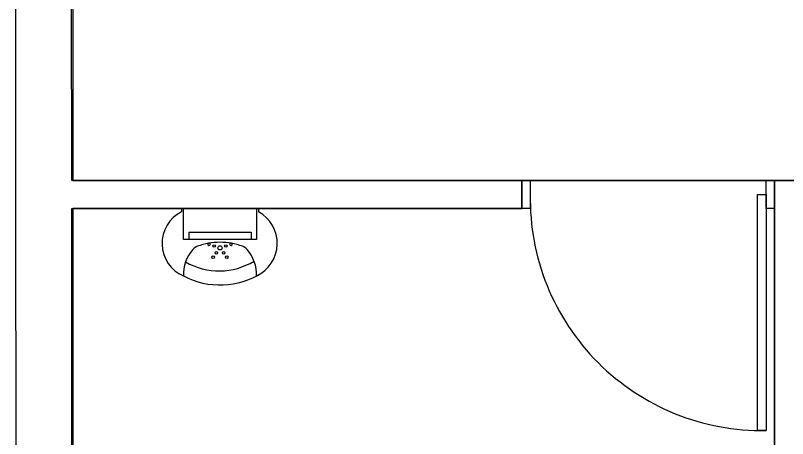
# Model space of a CAD drawing. Header units: centimetres. Extents: x -2363 to 10982, y -15317 to 6533.
# Drawn here: x -585.9 to -310.8, y 3600.3 to 3750.9 of the extents above; entities that cross this region are included whole.
import ezdxf

# ---------------------------------------------------------------- set-up
doc = ezdxf.new("R2010")
doc.units = ezdxf.units.CM
doc.header["$MEASUREMENT"] = 0
for name, color, linetype in [('00_Meeting rooms', 1, 'Continuous'), ('00_Toilets', 4, 'Continuous'), ('00_Walls', 6, 'Continuous'), ('01_Doors', 4, 'Continuous'), ('01_Toilets_Details', 8, 'Continuous')]:
    doc.layers.add(name, color=color, linetype=linetype)

msp = doc.modelspace()

# ---------------------------------------------------------------- linework, layer by layer
at = {"layer": '00_Meeting rooms'}
msp.add_lwpolyline([(-565.49, 3692.15), (222.37, 3692.16), (222.37, 4017.16), (454.51, 4017.16), (454.51, 4557.15), (374.51, 4557.16), (374.51, 4627.16), (-427.99, 4627.16), (-427.99, 4544.66), (-565.49, 4544.66), (-565.49, 3847.16), (-495.91, 3847.17), (-495.91, 3757.17), (-565.49, 3757.16)], close=True, dxfattribs=at)
at = {"layer": '00_Toilets'}
msp.add_lwpolyline([(-315.49, 3692.15), (-405.49, 3692.15), (-405.49, 3682.16), (-565.49, 3682.16), (-565.49, 3472.16), (-315.49, 3472.16)], close=True, dxfattribs=at)
at = {"layer": '00_Walls'}
msp.add_lwpolyline([(-405.49, 3692.15), (-565.87, 3692.15), (-565.91, 3757.17), (-585.91, 3757.17), (-585.49, 3047.15), (-565.49, 3047.15), (-565.73, 3462.16), (224.51, 3462.16), (224.51, 3162.16), (234.51, 3162.16), (234.51, 3472.16), (232.37, 3870.33), (222.37, 3870.33), (223.33, 3692.16), (-305.49, 3692.16), (-315.49, 3692.16), (-315.49, 3472.16), (-565.74, 3472.16), (-565.86, 3682.16), (-405.49, 3682.16)], close=True, dxfattribs=at)
at = {"layer": '01_Doors'}
for points in [[(-405.49, 3682.16), (-405.49, 3692.16), (-402.49, 3692.16), (-402.49, 3682.16)], [(-318.49, 3682.16), (-318.49, 3692.16), (-315.49, 3692.16), (-315.49, 3682.16)], [(-318.49, 3687.16), (-318.49, 3603.16), (-321.49, 3603.16), (-321.49, 3687.16)]]:
    msp.add_lwpolyline(points, close=True, dxfattribs=at)
msp.add_arc((-319.99, 3685.66), 82.51, 178.9584, 271.0416, dxfattribs=at)
at = {"layer": '01_Toilets_Details', "linetype": 'ByBlock', "lineweight": 30}
for p, q in [((-526.78, 3682.16), (-526.78, 3681.02)), ((-526.03, 3671.16), (-526.03, 3682.16)), ((-518.03, 3682.16), (-508.03, 3682.16)), ((-511.98, 3682.16), (-514.08, 3682.16)), ((-500.03, 3682.16), (-500.03, 3671.16)), ((-499.28, 3682.16), (-499.28, 3681.02)), ((-524.11, 3673.78), (-501.95, 3673.78)), ((-524.11, 3673.78), (-524.11, 3671.16)), ((-501.95, 3673.78), (-501.95, 3671.16)), ((-500.03, 3671.16), (-526.03, 3671.16))]:
    msp.add_line(p, q, dxfattribs=at)
at = {"layer": '01_Toilets_Details'}
msp.add_line((-526.78, 3682.16), (-499.28, 3682.16), dxfattribs=at)
at = {"layer": '01_Toilets_Details', "linetype": 'ByBlock', "lineweight": 30}
for centre, radius in [((-515.12, 3668.84), 0.45), ((-513.03, 3668.16), 0.75), ((-510.94, 3668.84), 0.45), ((-515.44, 3664.84), 0.45), ((-514.32, 3666.38), 0.45), ((-511.74, 3666.38), 0.45), ((-510.62, 3664.84), 0.45)]:
    msp.add_circle(centre, radius, dxfattribs=at)
for centre, radius, start, end in [((-521, 3669.76), 12.65, 117.1697, 246.5886), ((-505.46, 3669.78), 12.83, 295.0497, 61.192), ((-513.03, 3646.94), 23.2, 90, 110.2558), ((-516.93, 3669.42), 0.45, 132.2263, 67.4504), ((-513.03, 3646.94), 23.2, 69.7442, 90), ((-509.13, 3669.42), 0.45, 112.5496, 47.7737), ((-512.47, 3658.64), 13.57, 139.0318, 182.0272), ((-519.32, 3664.49), 4.56, 112.5348, 138.22), ((-506.75, 3664.49), 4.56, 41.78, 67.4652), ((-513.59, 3658.64), 13.57, 357.9717, 40.9693)]:
    msp.add_arc(centre, radius, start, end, dxfattribs=at)
at = {"layer": '01_Toilets_Details'}
for centre, radius, start, end in [((-513.35, 3683.76), 23.82, 239.9682, 301.5009), ((-513.03, 3682.89), 27.94, 242.2704, 302.2704)]:
    msp.add_arc(centre, radius, start, end, dxfattribs=at)

doc.saveas('drawing.dxf')
